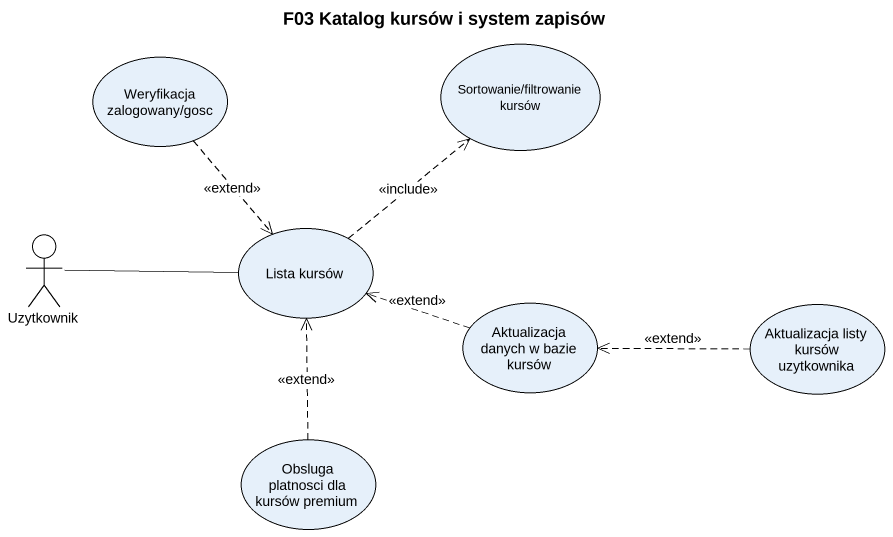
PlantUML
@startuml
title F03 Katalog kursów i system zapisów
usecase "Weryfikacja zalogowany/gosc" as Weryfikacja_zalogowany_gosc
usecase "Sortowanie/filtrowanie kursów" as Sortowanie_filtrowanie
usecase "Lista kursów" as Lista_kursów
actor Uzytkownik
usecase "Aktualizacja danych w bazie kursów" as Aktualizacja_danych_w_bazie
usecase "Aktualizacja listy kursów uzytkownika" as Aktualizacja_listy_kursów
usecase "Obsluga platnosci dla kursów premium" as Obsluga_platnosci_dla
Weryfikacja_zalogowany_gosc ..> Lista_kursów : <<extend>>
Lista_kursów .up.> Sortowanie_filtrowanie : <<include>>
Uzytkownik -right- Lista_kursów
Aktualizacja_danych_w_bazie .left.> Lista_kursów : <<extend>>
Aktualizacja_listy_kursów .left.> Aktualizacja_danych_w_bazie : <<extend>>
Obsluga_platnosci_dla .up.> Lista_kursów : <<extend>>
@enduml
